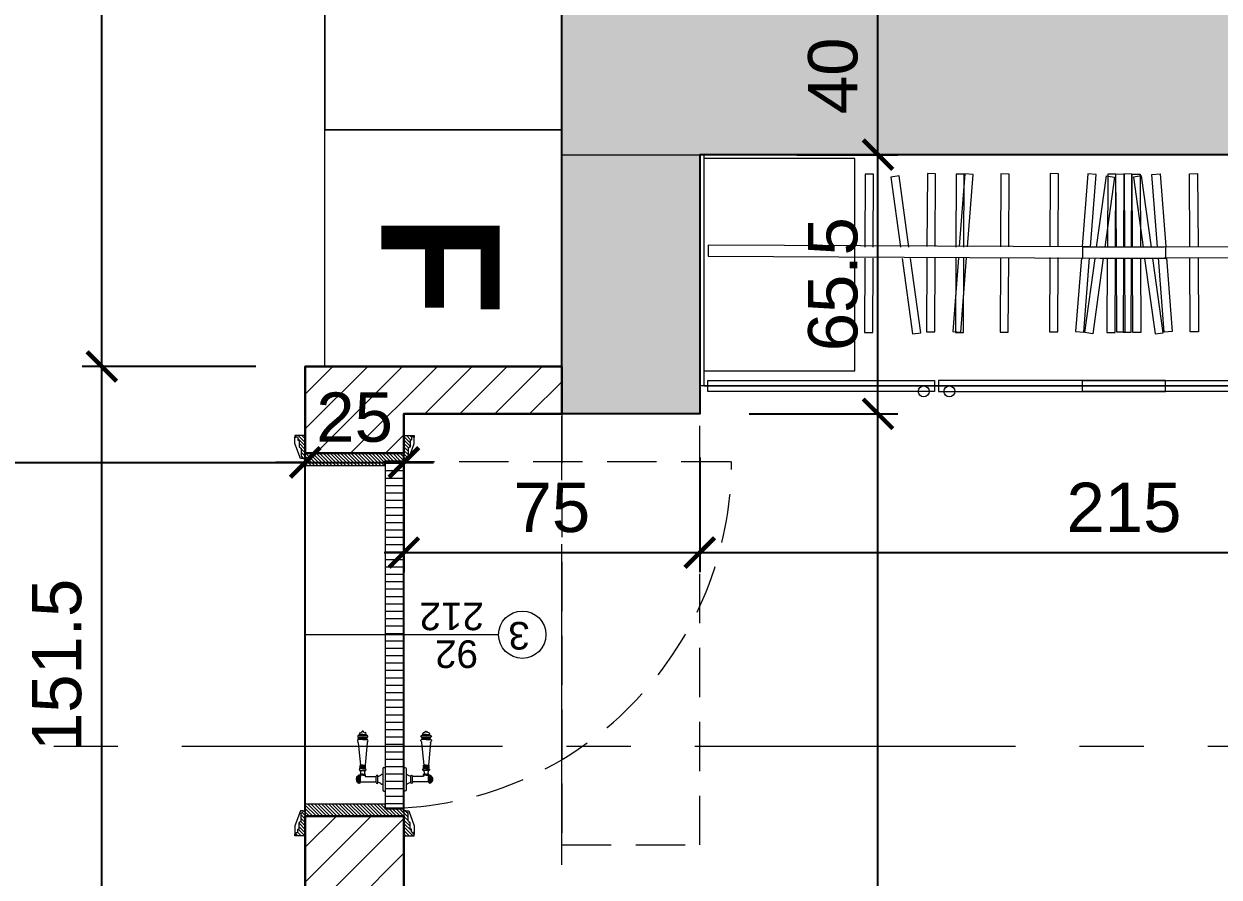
# Model space of a CAD drawing. Header units: centimetres. Extents: x 105417 to 110818, y -55119 to -48326.
# Drawn here: x 108143 to 108446, y -53455.5 to -53239.2 of the extents above; entities that cross this region are included whole.
import ezdxf

# ---------------------------------------------------------------- set-up
doc = ezdxf.new("R2010")
doc.units = ezdxf.units.CM
doc.header["$LTSCALE"] = 50
doc.header["$MEASUREMENT"] = 0
for name, pattern in [('AXES', [2, 1.25, -0.25, 0.25, -0.25]), ('CACHE', [0.375, 0.25, -0.125]), ('CONTINU', [0])]:
    doc.linetypes.add(name, pattern=pattern)
doc.layers.get('0').update_dxf_attribs({"color": 8})
for name, color, linetype in [('AXES', 10, 'AXES'), ('BETON COUPE', 3, 'CONTINU'), ('BETON TRAME', 252, 'Continuous'), ('BORD', 5, 'Continuous'), ('COTE 50ème', 1, 'Continuous')]:
    doc.layers.add(name, color=color, linetype=linetype)
for name, color, linetype, lineweight in [('CONSOLE ISOL.', 214, 'Continuous', 15), ('door', 44, 'Continuous', 5), ('EXISTANT BORD', 251, 'Continuous', 60), ('MACONNERIE COUPE', 7, 'Continuous', 30), ('MACONNERIE HACHURE', 253, 'Continuous', 13), ('mobilimi', 8, 'Continuous', 9)]:
    doc.layers.add(name, color=color, linetype=linetype, lineweight=lineweight)
doc.styles.add('GENERATED_STYLE_1', font='arial.ttf')
doc.styles.add('RS_TEXT_1.50', font='arial.ttf', dxfattribs={"height": 12.5})
doc.styles.add('RS_TXT_50', font='arial.ttf', dxfattribs={"height": 12.5})
doc.dimstyles.new('RS_50CM_LINEAIRE', dxfattribs={"dimscale": 5, "dimtxt": 12.5, "dimasz": 1.5, "dimexe": 1, "dimexo": 2.5, "dimgap": 1, "dimtad": 1, "dimdec": 1, "dimrnd": 0.5, "dimdsep": 46, "dimtxsty": 'RS_TXT_50', "dimblk1": 'ARCHTICK', "dimblk2": 'ARCHTICK', "dimsah": 1, "dimcen": 2.5, "dimdle": 1, "dimclrt": 4, "dimadec": 0, "dimazin": 2, "dimtfac": 1, "dimtdec": 1, "dimtix": 1, "dimtmove": 2, "dimatfit": 3, "dimfxl": 1, "dimtolj": 1, "dimtzin": 0, "dimarcsym": 0})

# ---------------------------------------------------------------- blocks, each defined once
blk = doc.blocks.new('A$Ceb270309')
at = {"layer": 'AXES', "lineweight": 5, "ltscale": 1.3}
for p, q in [((740, -4150), (740, -1058.41)), ((3195, -2560), (-1985, -2560))]:
    blk.add_line(p, q, dxfattribs=at)
blk = doc.blocks.new('door900')
at = {"color": 0}
for p, q in [((-9.3, 67.7), (9.3, 67.7)), ((9.3, 65.2), (-9.3, 65.2)), ((-6.8, 71.5), (-6.8, 70.2)), ((-5.5, 71.5), (-6.8, 71.5)), ((-6.8, 70.2), (6.8, 70.2)), ((-6.8, 62.7), (-6.8, 24)), ((-6.8, 62.7), (6.8, 62.7)), ((-5.5, 71.5), (5.5, 71.5)), ((5.5, 71.5), (6.8, 71.5)), ((6.8, 71.5), (6.8, 70.2)), ((8.7, 62.7), (6.8, 62.7)), ((10.5, 56.8), (10.5, 62.5)), ((12.7, 56.8), (12.7, 62.5)), ((22.5, 63.8), (22.5, 49.8)), ((26.5, 56.8), (26.5, 63.8)), ((26.5, 63.8), (29.1, 63.8)), ((26.5, 63.8), (29.1, 63.8)), ((29.1, 63.8), (29.1, 62.8)), ((29.1, 62.8), (29.1, 56.8)), ((31.1, 62.8), (31.1, 56.8)), ((34.1, 56.8), (34.1, 62.8)), ((34.1, 62.8), (34.1, 56.8)), ((92.8, 68.1), (36.2, 62.8)), ((36.2, 56.8), (36.2, 62.8)), ((101.2, 67.3), (103.2, 68)), ((101.2, 56.8), (101.2, 67.3)), ((103.2, 68), (103.2, 67.7)), ((103.2, 56.8), (103.2, 68)), ((106.5, 68), (105.5, 67.3)), ((105.5, 56.8), (105.5, 67.3)), ((106.5, 56.8), (106.5, 68)), ((110.7, 68), (111.8, 67.3)), ((110.7, 56.8), (110.7, 68)), ((111.8, 56.8), (111.8, 67.3)), ((111.8, 66.2), (113.3, 66.2)), ((113.3, 56.8), (113.3, 66.2)), ((6.8, 49.1), (6.8, 24)), ((8.7, 50.9), (8.7, 50.9)), ((10.5, 56.8), (10.5, 51.1)), ((12.7, 56.8), (12.7, 51.1)), ((26.5, 56.8), (26.5, 49.8)), ((26.5, 49.8), (29.1, 49.8)), ((26.5, 49.8), (29.1, 49.8)), ((29.1, 50.8), (29.1, 56.8)), ((29.1, 50.8), (29.1, 49.8)), ((29.1, 49.8), (29.1, 49.8)), ((31.1, 50.8), (31.1, 56.8)), ((34.1, 50.8), (34.1, 56.8)), ((34.1, 56.8), (34.1, 50.8)), ((36.2, 56.8), (36.2, 50.8)), ((92.8, 45.5), (36.2, 50.8)), ((101.2, 56.8), (101.2, 46.3)), ((101.2, 46.3), (103.2, 45.7)), ((103.2, 56.8), (103.2, 46.3)), ((103.2, 45.9), (103.2, 45.7)), ((105.5, 56.8), (105.5, 46.3)), ((106.5, 45.7), (105.5, 46.3)), ((106.5, 56.8), (106.5, 45.7)), ((110.7, 56.8), (110.7, 45.7)), ((110.7, 45.7), (111.8, 46.3)), ((111.8, 56.8), (111.8, 46.3)), ((111.8, 47.5), (113.3, 47.5)), ((113.3, 56.8), (113.3, 47.5)), ((120.5, 56.8), (120.5, 58.6)), ((120.5, 56.8), (120.5, 55)), ((-30, 3), (-30, 0)), ((30, 0), (-30, 0)), ((27, 6), (-27, 6)), ((-8.3, 22.3), (8.3, 22.3)), ((-8.3, 18.3), (8.3, 18.3)), ((30, 3), (30, 0))]:
    blk.add_line(p, q, dxfattribs=at)
for centre, radius, start, end in [((-9.3, 66.5), 1.25, 90, 270), ((-6.8, 67.7), 2.51, 90.115, 179.885), ((-6.8, 65.2), 2.51, 180.115, 269.885), ((0, 64), 9.29, 53.4104, 126.5896), ((6.8, 67.7), 2.51, 0.115, 89.885), ((6.8, 65.2), 2.51, 270.115, 359.885), ((8.6, 64.9), 2.15, 272.7029, 297.6142), ((9.3, 66.5), 1.25, 270, 90), ((10, 62.5), 0.561, 3.7097, 127.9634), ((11.6, 62.5), 1.1, 0.0106, 179.9894), ((16.7, 70.5), 8.83, 243.5466, 311.3694), ((24.5, 63.7), 2.01, 4.1469, 175.8531), ((30.1, 62.8), 1.03, 0, 180.0014), ((32.6, 62.8), 1.48, 0, 180), ((35.2, 62.8), 1.03, 0, 180), ((32.6, 62.8), 1.48, 1.563306237032948e-10, 2.08440831604393e-10), ((93.1, 72.5), 4.4, 266.3976, 315.6468), ((98.3, 67.4), 2.89, 358.3861, 135.6468), ((104.3, 67.6), 1.15, 170.914, 348.1019), ((108.6, 68), 2.1, 0, 180), ((115.5, 62.5), 2.84, 13.4568, 140.4953), ((127.9, 65.2), 9.88, 191.9991, 221.6757), ((8.7, 49), 1.91, 88.7426, 178.1515), ((8.6, 48.8), 2.15, 62.3858, 87.2971), ((10, 51.1), 0.561, 232.0366, 356.2903), ((11.6, 51.1), 1.1, 180.0106, 359.9894), ((16.7, 43.2), 8.83, 48.6306, 116.4534), ((24.5, 50), 2.01, 184.1469, 355.8531), ((30.1, 50.8), 1.03, 179.9972, 0), ((32.6, 50.8), 1.48, 180, 0), ((35.2, 50.8), 1.03, 180, 0), ((93.1, 41.1), 4.4, 44.3532, 93.6024), ((98.3, 46.2), 2.89, 224.3532, 1.6139), ((104.3, 46.1), 1.15, 11.8981, 189.086), ((108.6, 45.7), 2.1, 180, 0), ((115.5, 51.2), 2.84, 219.5047, 346.5432), ((127.9, 48.5), 9.88, 138.3243, 168.0009), ((120.5, 56.8), 1.79, 0, 90), ((120.5, 56.8), 1.79, 270, 0), ((-27, 3), 3, 90, 180), ((-6.8, 6), 6, 130.5908, 180), ((-16.6, 16.6), 8.41, 314.3689, 12.0705), ((-8.3, 20.3), 2, 90, 270), ((-8.5, 24), 1.71, 275.059, 359.7825), ((8.5, 24), 1.71, 180.2175, 264.941), ((16.6, 16.6), 8.41, 167.9295, 225.6311), ((8.3, 20.3), 2, 270, 90), ((6.8, 6), 6, 0, 49.4092), ((27, 3), 3, 0, 90)]:
    blk.add_arc(centre, radius, start, end, dxfattribs=at)
blk = doc.blocks.new('_ArchTick')
at = {"color": 0, "linetype": 'ByBlock', "const_width": 0.15}
blk.add_lwpolyline([(-0.5, -0.5), (0.5, 0.5)], dxfattribs=at)
blk = doc.blocks.new('*D1180')
at = {"layer": 'COTE 50ème', "color": 0, "lineweight": -2, "ltscale": 0.5, "transparency": 16777216}
for p, q in [((107253.08, -52052.36), (107253.08, -54127.36)), ((107431.85, -52057.36), (107248.08, -52057.36)), ((108207.94, -54122.36), (107248.08, -54122.36))]:
    blk.add_line(p, q, dxfattribs=at)
at = {"layer": 'Defpoints', "color": 0, "ltscale": 0.5, "transparency": 16777216}
for p in [(107444.35, -52057.36), (107253.08, -54122.36), (108220.44, -54122.36)]:
    blk.add_point(p, dxfattribs=at)
at = {"layer": 'COTE 50ème', "color": 0, "lineweight": -2, "ltscale": 0.5, "transparency": 16777216, "xscale": 7.5, "yscale": 7.5, "zscale": 7.5}
for p, rotation in [((107253.08, -52057.36), 90), ((107253.08, -54122.36), 270)]:
    blk.add_blockref('_ArchTick', p, dxfattribs=dict(at, rotation=rotation))
at = {"layer": 'COTE 50ème', "color": 4, "ltscale": 0.5, "transparency": 16777216, "insert": (107241.69, -53089.86), "char_height": 12.5, "attachment_point": 5, "rotation": 90, "style": 'RS_TXT_50'}
blk.add_mtext('\\A1;2065', dxfattribs=at)
blk = doc.blocks.new('*D1385')
at = {"layer": 'COTE 50ème', "color": 0, "lineweight": -2, "ltscale": 0.5, "transparency": 16777216}
for p, q in [((108359.51, -53742.36), (108359.51, -53333.05)), ((108326.85, -53338.05), (108364.51, -53338.05)), ((108332.61, -53737.36), (108364.51, -53737.36))]:
    blk.add_line(p, q, dxfattribs=at)
at = {"layer": 'Defpoints', "color": 0, "ltscale": 0.5, "transparency": 16777216}
for p in [(108314.35, -53338.05), (108359.51, -53338.05), (108320.11, -53737.36)]:
    blk.add_point(p, dxfattribs=at)
at = {"layer": 'COTE 50ème', "color": 0, "lineweight": -2, "ltscale": 0.5, "transparency": 16777216, "xscale": 7.5, "yscale": 7.5, "zscale": 7.5}
for p, rotation in [((108359.51, -53338.05), 90), ((108359.51, -53737.36), 270)]:
    blk.add_blockref('_ArchTick', p, dxfattribs=dict(at, rotation=rotation))
at = {"layer": 'COTE 50ème', "color": 4, "ltscale": 0.5, "transparency": 16777216, "insert": (108348.12, -53537.7), "char_height": 12.5, "attachment_point": 5, "rotation": 90, "style": 'RS_TXT_50'}
blk.add_mtext('\\A1;399.5', dxfattribs=at)
blk = doc.blocks.new('*D1386')
at = {"layer": 'COTE 50ème', "color": 0, "lineweight": -2, "ltscale": 0.5, "transparency": 16777216}
for p, q in [((108359.51, -53343.05), (108359.51, -53267.36)), ((108338.94, -53272.36), (108364.51, -53272.36)), ((108326.85, -53338.05), (108364.51, -53338.05))]:
    blk.add_line(p, q, dxfattribs=at)
at = {"layer": 'Defpoints', "color": 0, "ltscale": 0.5, "transparency": 16777216}
for p in [(108326.44, -53272.36), (108359.51, -53272.36), (108314.35, -53338.05)]:
    blk.add_point(p, dxfattribs=at)
at = {"layer": 'COTE 50ème', "color": 0, "lineweight": -2, "ltscale": 0.5, "transparency": 16777216, "xscale": 7.5, "yscale": 7.5, "zscale": 7.5}
for p, rotation in [((108359.51, -53272.36), 90), ((108359.51, -53338.05), 270)]:
    blk.add_blockref('_ArchTick', p, dxfattribs=dict(at, rotation=rotation))
at = {"layer": 'COTE 50ème', "color": 4, "ltscale": 0.5, "transparency": 16777216, "insert": (108348.13, -53305.2), "char_height": 12.5, "attachment_point": 5, "rotation": 90, "style": 'RS_TXT_50'}
blk.add_mtext('\\A1;65.5', dxfattribs=at)
blk = doc.blocks.new('*D1387')
at = {"layer": 'COTE 50ème', "color": 0, "lineweight": -2, "ltscale": 0.5, "transparency": 16777216}
for p, q in [((108359.51, -53277.36), (108359.51, -53227.36)), ((108338.94, -53232.36), (108364.51, -53232.36)), ((108338.94, -53272.36), (108364.51, -53272.36))]:
    blk.add_line(p, q, dxfattribs=at)
at = {"layer": 'Defpoints', "color": 0, "ltscale": 0.5, "transparency": 16777216}
for p in [(108326.44, -53232.36), (108359.51, -53232.36), (108326.44, -53272.36)]:
    blk.add_point(p, dxfattribs=at)
at = {"layer": 'COTE 50ème', "color": 0, "lineweight": -2, "ltscale": 0.5, "transparency": 16777216, "xscale": 7.5, "yscale": 7.5, "zscale": 7.5}
for p, rotation in [((108359.51, -53232.36), 90), ((108359.51, -53272.36), 270)]:
    blk.add_blockref('_ArchTick', p, dxfattribs=dict(at, rotation=rotation))
at = {"layer": 'COTE 50ème', "color": 4, "ltscale": 0.5, "transparency": 16777216, "insert": (108348.13, -53252.36), "char_height": 12.5, "attachment_point": 5, "rotation": 90, "style": 'RS_TXT_50'}
blk.add_mtext('\\A1;40', dxfattribs=at)
blk = doc.blocks.new('*D1437')
at = {"layer": 'COTE 50ème', "color": 0, "lineweight": -2, "ltscale": 0.5, "transparency": 16777216}
for p, q in [((108162.79, -53482.36), (108162.79, -53321.05)), ((108201.85, -53326.05), (108157.79, -53326.05)), ((108183.63, -53477.36), (108157.79, -53477.36))]:
    blk.add_line(p, q, dxfattribs=at)
at = {"layer": 'Defpoints', "color": 0, "ltscale": 0.5, "transparency": 16777216}
for p in [(108162.79, -53326.05), (108214.35, -53326.05), (108196.13, -53477.36)]:
    blk.add_point(p, dxfattribs=at)
at = {"layer": 'COTE 50ème', "color": 0, "lineweight": -2, "ltscale": 0.5, "transparency": 16777216, "xscale": 7.5, "yscale": 7.5, "zscale": 7.5}
for p, rotation in [((108162.79, -53326.05), 90), ((108162.79, -53477.36), 270)]:
    blk.add_blockref('_ArchTick', p, dxfattribs=dict(at, rotation=rotation))
at = {"layer": 'COTE 50ème', "color": 4, "ltscale": 0.5, "transparency": 16777216, "insert": (108151.4, -53401.7), "char_height": 12.5, "attachment_point": 5, "rotation": 90, "style": 'RS_TXT_50'}
blk.add_mtext('\\A1;151.5', dxfattribs=at)
blk = doc.blocks.new('*D1438')
at = {"layer": 'COTE 50ème', "color": 0, "lineweight": -2, "ltscale": 0.5, "transparency": 16777216}
for p, q in [((108162.79, -53331.05), (108162.79, -52627.36)), ((108201.85, -52632.36), (108157.79, -52632.36)), ((108201.85, -53326.05), (108157.79, -53326.05))]:
    blk.add_line(p, q, dxfattribs=at)
at = {"layer": 'Defpoints', "color": 0, "ltscale": 0.5, "transparency": 16777216}
for p in [(108162.79, -52632.36), (108214.35, -52632.36), (108214.35, -53326.05)]:
    blk.add_point(p, dxfattribs=at)
at = {"layer": 'COTE 50ème', "color": 0, "lineweight": -2, "ltscale": 0.5, "transparency": 16777216, "xscale": 7.5, "yscale": 7.5, "zscale": 7.5}
for p, rotation in [((108162.79, -52632.36), 90), ((108162.79, -53326.05), 270)]:
    blk.add_blockref('_ArchTick', p, dxfattribs=dict(at, rotation=rotation))
at = {"layer": 'COTE 50ème', "color": 4, "ltscale": 0.5, "transparency": 16777216, "insert": (108151.4, -52979.2), "char_height": 12.5, "attachment_point": 5, "rotation": 90, "style": 'RS_TXT_50'}
blk.add_mtext('\\A1;693.5', dxfattribs=at)
blk = doc.blocks.new('*D1471')
at = {"layer": 'COTE 50ème', "color": 0, "lineweight": -2, "ltscale": 0.5, "transparency": 16777216}
for p, q in [((107884.35, -53397.36), (107884.35, -53345.36)), ((108214.35, -53439.04), (108214.35, -53345.36)), ((107879.35, -53350.36), (108219.35, -53350.36))]:
    blk.add_line(p, q, dxfattribs=at)
at = {"layer": 'Defpoints', "color": 0, "ltscale": 0.5, "transparency": 16777216}
for p in [(108214.35, -53350.36), (107884.35, -53409.86), (108214.35, -53451.54)]:
    blk.add_point(p, dxfattribs=at)
at = {"layer": 'COTE 50ème', "color": 0, "lineweight": -2, "ltscale": 0.5, "transparency": 16777216, "xscale": 7.5, "yscale": 7.5, "zscale": 7.5, "rotation": 180}
blk.add_blockref('_ArchTick', (107884.35, -53350.36), dxfattribs=at)
at = {"layer": 'COTE 50ème', "color": 0, "lineweight": -2, "ltscale": 0.5, "transparency": 16777216, "xscale": 7.5, "yscale": 7.5, "zscale": 7.5}
blk.add_blockref('_ArchTick', (108214.35, -53350.36), dxfattribs=at)
at = {"layer": 'COTE 50ème', "color": 4, "ltscale": 0.5, "transparency": 16777216, "insert": (108049.35, -53338.97), "char_height": 12.5, "attachment_point": 5, "style": 'RS_TXT_50'}
blk.add_mtext('\\A1;330', dxfattribs=at)
blk = doc.blocks.new('*D1472')
at = {"layer": 'COTE 50ème', "color": 0, "lineweight": -2, "ltscale": 0.5, "transparency": 16777216}
for p, q in [((108214.35, -53439.04), (108214.35, -53345.36)), ((108239.35, -53439.04), (108239.35, -53345.36)), ((108214.35, -53350.36), (108206.85, -53350.36)), ((108214.35, -53350.36), (108239.35, -53350.36)), ((108239.35, -53350.36), (108246.85, -53350.36))]:
    blk.add_line(p, q, dxfattribs=at)
at = {"layer": 'Defpoints', "color": 0, "ltscale": 0.5, "transparency": 16777216}
for p in [(108239.35, -53350.36), (108214.35, -53451.54), (108239.35, -53451.54)]:
    blk.add_point(p, dxfattribs=at)
at = {"layer": 'COTE 50ème', "color": 0, "lineweight": -2, "ltscale": 0.5, "transparency": 16777216, "xscale": 7.5, "yscale": 7.5, "zscale": 7.5}
blk.add_blockref('_ArchTick', (108214.35, -53350.36), dxfattribs=at)
at = {"layer": 'COTE 50ème', "color": 0, "lineweight": -2, "ltscale": 0.5, "transparency": 16777216, "xscale": 7.5, "yscale": 7.5, "zscale": 7.5, "rotation": 180}
blk.add_blockref('_ArchTick', (108239.35, -53350.36), dxfattribs=at)
at = {"layer": 'COTE 50ème', "color": 4, "ltscale": 0.5, "transparency": 16777216, "insert": (108226.85, -53338.98), "char_height": 12.5, "attachment_point": 5, "style": 'RS_TXT_50'}
blk.add_mtext('\\A1;25', dxfattribs=at)
blk = doc.blocks.new('*D1473')
at = {"layer": 'COTE 50ème', "color": 0, "lineweight": -2, "ltscale": 0.5, "transparency": 16777216}
for p, q in [((108239.35, -53350.55), (108239.35, -53378.23)), ((108314.35, -53349.11), (108314.35, -53378.23)), ((108234.35, -53373.23), (108319.35, -53373.23))]:
    blk.add_line(p, q, dxfattribs=at)
at = {"layer": 'Defpoints', "color": 0, "ltscale": 0.5, "transparency": 16777216}
for p in [(108239.35, -53338.05), (108314.35, -53336.61), (108314.35, -53373.23)]:
    blk.add_point(p, dxfattribs=at)
at = {"layer": 'COTE 50ème', "color": 0, "lineweight": -2, "ltscale": 0.5, "transparency": 16777216, "xscale": 7.5, "yscale": 7.5, "zscale": 7.5, "rotation": 180}
blk.add_blockref('_ArchTick', (108239.35, -53373.23), dxfattribs=at)
at = {"layer": 'COTE 50ème', "color": 0, "lineweight": -2, "ltscale": 0.5, "transparency": 16777216, "xscale": 7.5, "yscale": 7.5, "zscale": 7.5}
blk.add_blockref('_ArchTick', (108314.35, -53373.23), dxfattribs=at)
at = {"layer": 'COTE 50ème', "color": 4, "ltscale": 0.5, "transparency": 16777216, "insert": (108276.85, -53361.87), "char_height": 12.5, "attachment_point": 5, "style": 'RS_TXT_50'}
blk.add_mtext('\\A1;75', dxfattribs=at)
blk = doc.blocks.new('*D1474')
at = {"layer": 'COTE 50ème', "color": 0, "lineweight": -2, "ltscale": 0.5, "transparency": 16777216}
for p, q in [((108314.35, -53349.11), (108314.35, -53378.23)), ((108309.35, -53373.23), (108534.35, -53373.23)), ((108529.35, -53373.42), (108529.35, -53378.23))]:
    blk.add_line(p, q, dxfattribs=at)
at = {"layer": 'Defpoints', "color": 0, "ltscale": 0.5, "transparency": 16777216}
for p in [(108314.35, -53336.61), (108529.35, -53360.92), (108529.35, -53373.23)]:
    blk.add_point(p, dxfattribs=at)
at = {"layer": 'COTE 50ème', "color": 0, "lineweight": -2, "ltscale": 0.5, "transparency": 16777216, "xscale": 7.5, "yscale": 7.5, "zscale": 7.5, "rotation": 180}
blk.add_blockref('_ArchTick', (108314.35, -53373.23), dxfattribs=at)
at = {"layer": 'COTE 50ème', "color": 0, "lineweight": -2, "ltscale": 0.5, "transparency": 16777216, "xscale": 7.5, "yscale": 7.5, "zscale": 7.5}
blk.add_blockref('_ArchTick', (108529.35, -53373.23), dxfattribs=at)
at = {"layer": 'COTE 50ème', "color": 4, "ltscale": 0.5, "transparency": 16777216, "insert": (108421.85, -53361.85), "char_height": 12.5, "attachment_point": 5, "style": 'RS_TXT_50'}
blk.add_mtext('\\A1;215', dxfattribs=at)

msp = doc.modelspace()

# ---------------------------------------------------------------- hatches: boundary and pattern name
at = {"layer": 'BETON TRAME', "transparency": 33554559}
h = msp.add_hatch(color=256, dxfattribs=at)
h.dxf.hatch_style = 1
h.paths.add_polyline_path([(108774.35, -52797.36), (108809.35, -52797.36), (108809.35, -53338.05), (108774.35, -53338.05), (108774.35, -53272.36), (108314.35, -53272.36), (108314.35, -53338.05), (108279.35, -53338.05), (108279.35, -52797.36), (108314.35, -52797.36), (108314.35, -53232.36), (108524.35, -53232.36), (108524.35, -52902.36), (108564.35, -52902.36), (108564.35, -53232.36), (108774.35, -53232.36)])
h.paths.add_polyline_path([(109644.35, -52847.36), (109644.35, -52797.36), (109509.35, -52797.36), (109509.35, -52847.36)])
h.paths.add_polyline_path([(107579.35, -52847.36), (107579.35, -52797.36), (107444.35, -52797.36), (107444.35, -52847.36)])
h.paths.add_polyline_path([(107579.35, -52107.36), (107579.35, -52057.36), (107444.35, -52057.36), (107444.35, -52107.36)])
h.paths.add_polyline_path([(109509.35, -52057.36), (109509.35, -52107.36), (109644.35, -52107.36), (109644.35, -52057.36)])
h.paths.add_polyline_path([(108814.35, -52107.36), (108814.35, -52057.36), (108704.35, -52057.36), (108704.35, -52107.36)])
h.paths.add_polyline_path([(108384.35, -52107.36), (108384.35, -52057.36), (108274.35, -52057.36), (108274.35, -52107.36)])
h.paths.add_polyline_path([(108409.35, -52057.36), (108384.35, -52057.36), (108384.35, -52562.36), (108409.35, -52562.36)])
h.paths.add_polyline_path([(108704.35, -52057.36), (108679.35, -52057.36), (108679.35, -52562.36), (108704.35, -52562.36)])
h.paths.add_polyline_path([(108214.35, -53762.36), (108239.35, -53762.36), (108239.35, -53702.36), (108214.35, -53702.36)])
h.paths.add_polyline_path([(108874.35, -53762.36), (108849.35, -53762.36), (108849.35, -53702.36), (108874.35, -53702.36)])
h.paths.add_polyline_path([(107754.35, -53397.36), (107884.35, -53397.36), (107884.35, -53422.36), (107754.35, -53422.36)])
h.paths.add_polyline_path([(107444.35, -53422.36), (107574.35, -53422.36), (107574.35, -53397.36), (107444.35, -53397.36)])
h.paths.add_polyline_path([(107859.35, -53477.36), (107934.35, -53477.36), (107934.35, -53502.36), (107859.35, -53502.36)])
h.paths.add_polyline_path([(109234.24, -53477.36), (109154.35, -53477.36), (109154.35, -53502.36), (109234.24, -53502.36)])
h.paths.add_polyline_path([(109334.24, -53397.36), (109209.24, -53397.36), (109209.24, -53422.36), (109334.24, -53422.36)])
h.paths.add_polyline_path([(109644.35, -53422.36), (109514.24, -53422.36), (109514.24, -53397.36), (109644.35, -53397.36)])
h.paths.add_polyline_path([(108556.85, -53762.36), (108556.85, -53702.36), (108531.85, -53702.36), (108531.85, -53762.36)])
at = {"layer": 'door'}
h = msp.add_hatch(dxfattribs=at)
h.set_pattern_fill('ANSI31', color=256, scale=5, angle=990)
h.set_pattern_definition([(315, (163384.7877, 99845.6325), (0.4419417382, 0.4419417382), [])])
edge = h.paths.add_edge_path()
edge.add_line((108212.47, -53344.29), (108212.47, -53344.71))
edge.add_line((108212.47, -53344.71), (108212.78, -53344.71))
edge.add_line((108212.78, -53344.71), (108212.78, -53346.47))
edge.add_line((108212.78, -53346.47), (108212.99, -53346.47))
edge.add_arc((108213.31, -53346.47), 0.314, 180, 270)
edge.add_line((108213.31, -53346.79), (108213.31, -53348.88))
edge.add_line((108213.31, -53348.88), (108213.52, -53348.88))
edge.add_arc((108213.83, -53348.88), 0.314, 180, 270)
edge.add_line((108213.83, -53349.2), (108213.83, -53349.41))
edge.add_line((108213.83, -53349.41), (108214.35, -53349.41))
edge.add_line((108214.35, -53349.41), (108214.35, -53343.55))
edge.add_line((108214.35, -53343.55), (108211.74, -53343.55))
edge.add_line((108211.74, -53343.55), (108211.74, -53343.95))
edge.add_line((108211.74, -53343.95), (108212.05, -53343.95))
edge.add_line((108212.05, -53343.95), (108212.05, -53343.87))
edge.add_arc((108212.05, -53344.29), 0.419, 0, 90, ccw=False)
h.paths.add_polyline_path([(108214.35, -53348.05), (108214.35, -53351.19), (108234.54, -53351.19), (108234.54, -53349.93), (108239.35, -53349.93), (108239.35, -53348.05)])
edge = h.paths.add_edge_path()
edge.add_line((108241.24, -53344.29), (108241.24, -53344.71))
edge.add_line((108241.24, -53344.71), (108240.93, -53344.71))
edge.add_line((108240.93, -53344.71), (108240.93, -53346.47))
edge.add_line((108240.93, -53346.47), (108240.72, -53346.47))
edge.add_arc((108240.4, -53346.47), 0.314, -90, 0, ccw=False)
edge.add_line((108240.4, -53346.79), (108240.4, -53348.88))
edge.add_line((108240.4, -53348.88), (108240.19, -53348.88))
edge.add_arc((108239.88, -53348.88), 0.314, -90, 0, ccw=False)
edge.add_line((108239.88, -53349.2), (108239.88, -53349.41))
edge.add_line((108239.88, -53349.41), (108239.35, -53349.41))
edge.add_line((108239.35, -53349.41), (108239.35, -53343.55))
edge.add_line((108239.35, -53343.55), (108241.97, -53343.55))
edge.add_line((108241.97, -53343.55), (108241.97, -53343.95))
edge.add_line((108241.97, -53343.95), (108241.66, -53343.95))
edge.add_line((108241.66, -53343.95), (108241.66, -53343.87))
edge.add_arc((108241.66, -53344.29), 0.419, 90, 180)
h = msp.add_hatch(dxfattribs=at)
h.set_pattern_fill('ANSI31', color=256, scale=15, angle=495)
h.set_pattern_definition([(180, (207432.2202, -93663.0826), (-8e-16, -1.875), [])])
h.paths.add_polyline_path([(108234.59, -53350.14), (108234.59, -53437.95), (108239.3, -53437.95), (108239.3, -53350.14)])
h = msp.add_hatch(dxfattribs=at)
h.set_pattern_fill('ANSI31', color=256, scale=5, angle=990)
h.set_pattern_definition([(315, (163384.7877, 99845.6325), (0.4419417382, 0.4419417382), [])])
h.paths.add_polyline_path([(108214.35, -53440.05), (108214.35, -53436.9), (108234.54, -53436.9), (108234.54, -53438.16), (108239.35, -53438.16), (108239.35, -53440.05)])
edge = h.paths.add_edge_path()
edge.add_line((108212.47, -53443.8), (108212.47, -53443.38))
edge.add_line((108212.47, -53443.38), (108212.78, -53443.38))
edge.add_line((108212.78, -53443.38), (108212.78, -53441.62))
edge.add_line((108212.78, -53441.62), (108212.99, -53441.62))
edge.add_arc((108213.31, -53441.62), 0.314, 90, 180, ccw=False)
edge.add_line((108213.31, -53441.3), (108213.31, -53439.21))
edge.add_line((108213.31, -53439.21), (108213.52, -53439.21))
edge.add_arc((108213.83, -53439.21), 0.314, 90, 180, ccw=False)
edge.add_line((108213.83, -53438.89), (108213.83, -53438.68))
edge.add_line((108213.83, -53438.68), (108214.35, -53438.68))
edge.add_line((108214.35, -53438.68), (108214.35, -53445.05))
edge.add_line((108214.35, -53445.05), (108211.74, -53445.05))
edge.add_line((108211.74, -53445.05), (108211.74, -53444.64))
edge.add_line((108211.74, -53444.64), (108212.05, -53444.64))
edge.add_line((108212.05, -53444.64), (108212.05, -53444.22))
edge.add_arc((108212.05, -53443.8), 0.419, 270, 360)
edge = h.paths.add_edge_path()
edge.add_line((108241.24, -53443.8), (108241.24, -53443.38))
edge.add_line((108241.24, -53443.38), (108240.93, -53443.38))
edge.add_line((108240.93, -53443.38), (108240.93, -53441.62))
edge.add_line((108240.93, -53441.62), (108240.72, -53441.62))
edge.add_arc((108240.4, -53441.62), 0.314, 0, 90)
edge.add_line((108240.4, -53441.3), (108240.4, -53439.21))
edge.add_line((108240.4, -53439.21), (108240.19, -53439.21))
edge.add_arc((108239.88, -53439.21), 0.314, 360, 450)
edge.add_line((108239.88, -53438.89), (108239.88, -53438.68))
edge.add_line((108239.88, -53438.68), (108239.35, -53438.68))
edge.add_line((108239.35, -53438.68), (108239.35, -53445.05))
edge.add_line((108239.35, -53445.05), (108241.97, -53445.05))
edge.add_line((108241.97, -53445.05), (108241.97, -53444.64))
edge.add_line((108241.97, -53444.64), (108241.66, -53444.64))
edge.add_line((108241.66, -53444.64), (108241.66, -53444.22))
edge.add_arc((108241.66, -53443.8), 0.419, 180, 270, ccw=False)
at = {"layer": 'MACONNERIE HACHURE'}
h = msp.add_hatch(dxfattribs=at)
h.set_pattern_fill('ANSI31', color=256, scale=50, style=0)
h.paths.add_polyline_path([(107874.35, -53728.36), (107763.35, -53728.36), (107763.35, -53770.36), (107874.35, -53770.36)])
h.paths.add_polyline_path([(107866.35, -53736.36), (107771.35, -53736.36), (107771.35, -53762.36), (107866.35, -53762.36)], flags=16)
h.paths.add_polyline_path([(109325.35, -53728.36), (109214.35, -53728.36), (109214.35, -53770.36), (109325.35, -53770.36)])
h.paths.add_polyline_path([(109317.35, -53736.36), (109222.35, -53736.36), (109222.35, -53762.36), (109317.35, -53762.36)], flags=16)
h.paths.add_polyline_path([(109454.35, -52082.36), (109509.35, -52082.36), (109509.35, -52057.36), (109454.35, -52057.36)])
h.paths.add_polyline_path([(109274.35, -52057.36), (109174.35, -52057.36), (109174.35, -52082.36), (109274.35, -52082.36)])
h.paths.add_polyline_path([(107444.35, -53677.36), (107444.35, -53737.36), (107469.35, -53737.36), (107469.35, -53677.36)])
h.paths.add_polyline_path([(108556.85, -53762.36), (108531.85, -53762.36), (108531.85, -53982.36), (108556.85, -53982.36)])
h.paths.add_polyline_path([(108239.36, -53952.36), (108214.36, -53952.36), (108214.36, -54122.36), (108331.85, -54122.36), (108331.85, -54097.36), (108239.36, -54097.36)])
h.paths.add_polyline_path([(108556.85, -53982.36), (108531.85, -53982.36), (108531.85, -54122.36), (108556.85, -54122.36)])
h.paths.add_polyline_path([(108849.35, -53952.36), (108874.35, -53952.36), (108874.35, -54122.36), (108756.85, -54122.36), (108756.85, -54097.36), (108849.35, -54097.36)])
h.paths.add_polyline_path([(107469.35, -53422.36), (107444.35, -53422.36), (107444.35, -53497.36), (107469.35, -53497.36)])
h.paths.add_polyline_path([(109644.35, -53677.36), (109644.35, -53737.36), (109619.35, -53737.36), (109619.35, -53677.36)])
h.paths.add_polyline_path([(109619.35, -53342.47), (109644.35, -53342.47), (109644.35, -53397.36), (109619.35, -53397.36)])
h.paths.add_polyline_path([(107469.35, -53342.47), (107444.35, -53342.47), (107444.35, -53397.36), (107469.35, -53397.36)])
h.paths.add_polyline_path([(109619.35, -52847.36), (109644.35, -52847.36), (109644.35, -52902.25), (109619.35, -52902.25)])
h.paths.add_polyline_path([(109099.36, -53146.93), (108984.36, -53146.93), (108984.36, -53096.93), (109099.36, -53096.93)])
h.paths.add_polyline_path([(109089.36, -53136.93), (108994.36, -53136.93), (108994.36, -53106.93), (109089.36, -53106.93)], flags=16)
h.paths.add_polyline_path([(108104.35, -53147.36), (107989.35, -53147.36), (107989.35, -53097.36), (108104.35, -53097.36)])
h.paths.add_polyline_path([(108094.35, -53137.36), (107999.35, -53137.36), (107999.35, -53107.36), (108094.35, -53107.36)], flags=16)
h.paths.add_polyline_path([(108794.35, -52797.36), (108774.35, -52797.36), (108774.35, -52787.36), (108794.35, -52787.36)])
h.paths.add_polyline_path([(108849.35, -53737.36), (108756.85, -53737.36), (108756.85, -53762.36), (108849.35, -53762.36)])
h.paths.add_polyline_path([(109234.24, -53477.36), (109209.24, -53477.36), (109209.24, -53422.36), (109234.24, -53422.36)])
h.paths.add_polyline_path([(109619.35, -53062.36), (109644.35, -53062.36), (109644.35, -53182.36), (109619.35, -53182.36)])
h.paths.add_polyline_path([(108809.35, -53326.05), (108874.35, -53326.05), (108874.35, -53348.05), (108849.35, -53348.05), (108849.35, -53338.05), (108809.35, -53338.05)])
h.paths.add_polyline_path([(109619.35, -53422.36), (109644.35, -53422.36), (109644.35, -53497.36), (109619.35, -53497.36)])
h.paths.add_polyline_path([(108704.35, -52527.36), (108794.35, -52527.36), (108794.35, -52607.36), (108947.35, -52607.36), (108947.35, -52512.38), (108959.35, -52512.38), (108959.35, -52632.36), (108794.35, -52632.36), (108794.35, -52687.36), (108774.35, -52687.36), (108774.35, -52583.36), (108704.35, -52583.36), (108704.35, -52632.36), (108669.35, -52632.36), (108669.35, -52612.36), (108679.35, -52612.36), (108679.35, -52562.36), (108704.35, -52562.36), (108704.35, -52578.36), (108774.35, -52578.36), (108774.35, -52552.36), (108704.35, -52552.36)])
h.paths.add_polyline_path([(108874.35, -53702.36), (108849.35, -53702.36), (108849.35, -53440.05), (108874.35, -53440.05), (108874.35, -53477.36), (108934.35, -53477.36), (108934.35, -53502.36), (108874.35, -53502.36)])
h.paths.add_polyline_path([(108814.35, -52082.36), (108947.35, -52082.36), (108947.35, -52236.36), (108959.35, -52236.36), (108959.35, -52082.36), (108994.35, -52082.36), (108994.35, -52057.36), (108814.35, -52057.36)])
h.paths.add_polyline_path([(109509.35, -52482.36), (109509.35, -52424.25), (109534.35, -52424.25), (109534.35, -52477.36), (109644.35, -52477.36), (109644.35, -52567.36), (109619.35, -52567.36), (109619.35, -52502.36), (109286.35, -52502.36), (109286.35, -52507.36), (109134.35, -52507.36), (109134.35, -52517.36), (109122.35, -52517.36), (109122.35, -52422.36), (109061.49, -52422.36), (109061.49, -52410.36), (109134.35, -52410.36), (109134.35, -52482.36)])
h.paths.add_polyline_path([(109071.35, -52817.36), (109071.35, -52723.36), (109083.35, -52723.36), (109083.35, -52797.36), (109221.35, -52797.36), (109221.35, -52631.36), (109083.35, -52631.36), (109083.35, -52641.36), (109071.35, -52641.36), (109071.35, -52619.36), (109122.35, -52619.36), (109122.35, -52609.36), (109134.35, -52609.36), (109134.35, -52619.36), (109241.35, -52619.36), (109241.35, -52797.36), (109509.35, -52797.36), (109509.35, -52817.36)])
h.paths.add_polyline_path([(108294.35, -52797.36), (108314.35, -52797.36), (108314.35, -52787.36), (108294.35, -52787.36)])
h.paths.add_polyline_path([(108239.35, -53737.36), (108331.85, -53737.36), (108331.85, -53762.36), (108239.35, -53762.36)])
h.paths.add_polyline_path([(107859.35, -53477.36), (107884.35, -53477.36), (107884.35, -53422.36), (107859.35, -53422.36)])
h.paths.add_polyline_path([(107469.35, -53062.36), (107444.35, -53062.36), (107444.35, -53182.36), (107469.35, -53182.36)])
h.paths.add_polyline_path([(108279.35, -53326.05), (108214.35, -53326.05), (108214.35, -53348.05), (108239.35, -53348.05), (108239.35, -53338.05), (108279.35, -53338.05)])
h.paths.add_polyline_path([(108724.52, -52902.36), (108774.35, -52902.36), (108774.35, -52942.36), (108724.52, -52942.36)])
h.paths.add_polyline_path([(108564.35, -52902.36), (108604.35, -52902.36), (108604.35, -52942.36), (108564.35, -52942.36)])
h.paths.add_polyline_path([(109509.35, -52154.25), (109534.35, -52154.25), (109534.35, -52107.36), (109509.35, -52107.36)])
h.paths.add_polyline_path([(109619.35, -52797.36), (109644.35, -52797.36), (109644.35, -52747.36), (109619.35, -52747.36)])
h.paths.add_polyline_path([(108364.19, -52902.36), (108314.35, -52902.36), (108314.35, -52942.36), (108364.19, -52942.36)])
h.paths.add_polyline_path([(108524.35, -52902.36), (108484.35, -52902.36), (108484.35, -52942.36), (108524.35, -52942.36)])
h.paths.add_polyline_path([(108679.35, -52082.36), (108659.35, -52082.36), (108659.35, -52057.36), (108679.35, -52057.36)])
h.paths.add_polyline_path([(108384.35, -52527.36), (108294.35, -52527.36), (108294.35, -52607.36), (108141.35, -52607.36), (108141.35, -52512.38), (108129.35, -52512.38), (108129.35, -52632.36), (108294.35, -52632.36), (108294.35, -52687.36), (108314.35, -52687.36), (108314.35, -52583.36), (108384.35, -52583.36), (108384.35, -52632.36), (108569.35, -52632.36), (108569.35, -52612.36), (108409.35, -52612.36), (108409.35, -52562.36), (108384.35, -52562.36), (108384.35, -52578.36), (108314.35, -52578.36), (108314.35, -52552.36), (108384.35, -52552.36)])
h.paths.add_polyline_path([(107579.35, -52154.25), (107554.35, -52154.25), (107554.35, -52107.36), (107579.35, -52107.36)])
h.paths.add_polyline_path([(108559.35, -53737.36), (108576.85, -53737.36), (108576.85, -53762.36), (108511.85, -53762.36), (108511.85, -53737.36), (108529.35, -53737.36), (108529.35, -53272.36), (108559.35, -53272.36)])
h.paths.add_polyline_path([(108214.35, -53702.36), (108239.35, -53702.36), (108239.35, -53440.05), (108214.35, -53440.05), (108214.35, -53477.36), (108154.35, -53477.36), (108154.35, -53502.36), (108214.35, -53502.36)])
h.paths.add_polyline_path([(108559.35, -52082.36), (108409.35, -52082.36), (108409.35, -52057.36), (108559.35, -52057.36)])
h.paths.add_polyline_path([(108274.35, -52082.36), (108141.35, -52082.36), (108141.35, -52236.36), (108129.35, -52236.36), (108129.35, -52082.36), (107579.35, -52082.36), (107579.35, -52057.36), (108274.35, -52057.36)])
h.paths.add_polyline_path([(107579.35, -52482.36), (107579.35, -52424.25), (107554.35, -52424.25), (107554.35, -52477.36), (107444.35, -52477.36), (107444.35, -52567.36), (107469.35, -52567.36), (107469.35, -52502.36), (107802.35, -52502.36), (107802.35, -52507.36), (107954.35, -52507.36), (107954.35, -52517.36), (107966.35, -52517.36), (107966.35, -52422.36), (108027.22, -52422.36), (108027.22, -52410.36), (107954.35, -52410.36), (107954.35, -52482.36)])
h.paths.add_polyline_path([(108017.35, -52817.36), (108017.35, -52723.36), (108005.35, -52723.36), (108005.35, -52797.36), (107867.35, -52797.36), (107867.35, -52631.36), (108005.35, -52631.36), (108005.35, -52641.36), (108017.35, -52641.36), (108017.35, -52619.36), (107966.35, -52619.36), (107966.35, -52609.36), (107954.35, -52609.36), (107954.35, -52619.36), (107847.35, -52619.36), (107847.35, -52797.36), (107579.35, -52797.36), (107579.35, -52817.36)])
h.paths.add_polyline_path([(107469.35, -52797.36), (107444.35, -52797.36), (107444.35, -52747.36), (107469.35, -52747.36)])
h.paths.add_polyline_path([(107469.35, -52847.36), (107444.35, -52847.36), (107444.35, -52902.25), (107469.35, -52902.25)])
h.paths.add_polyline_path([(108947.35, -52328.36), (108704.35, -52328.36), (108704.35, -52348.36), (108947.35, -52348.36), (108947.35, -52430.38), (108959.35, -52430.38), (108959.35, -52422.36), (108969.35, -52422.36), (108969.35, -52410.36), (108959.35, -52410.36), (108959.35, -52318.36), (108947.35, -52318.36)])
h.paths.add_polyline_path([(108141.35, -52328.36), (108384.35, -52328.36), (108384.35, -52348.36), (108141.35, -52348.36), (108141.35, -52430.38), (108129.35, -52430.38), (108129.35, -52422.36), (108119.35, -52422.36), (108119.35, -52410.36), (108129.35, -52410.36), (108129.35, -52318.36), (108141.35, -52318.36)])

# ---------------------------------------------------------------- linework, layer by layer
at = {"layer": 'BETON COUPE'}
msp.add_lwpolyline([(108774.35, -52797.36), (108809.35, -52797.36), (108809.35, -53338.05), (108774.35, -53338.05), (108774.35, -53272.36), (108314.35, -53272.36), (108314.35, -53338.05), (108279.35, -53338.05), (108279.35, -52797.36), (108314.35, -52797.36), (108314.35, -53232.36), (108524.35, -53232.36), (108524.35, -52902.36), (108564.35, -52902.36), (108564.35, -53232.36), (108774.35, -53232.36)], close=True, dxfattribs=at)
at = {"layer": 'CONSOLE ISOL.', "lineweight": 5, "ltscale": 0.5}
msp.add_lwpolyline([(108544.35, -53272.36), (108544.35, -54122.36), (108214.35, -54122.36), (108214.35, -53962.36), (107574.35, -53962.36), (107574.35, -53762.36), (107444.35, -53762.36), (107444.35, -52462.36), (107344.35, -52462.36), (107344.35, -52122.36), (107444.35, -52122.36), (107444.36, -52057.36), (108396.85, -52057.36), (108396.85, -52552.36), (108314.35, -52552.36), (108314.35, -52797.36), (108279.35, -52797.36), (108279.35, -53272.36)], close=True, dxfattribs=at)
at = {"layer": 'CONSOLE ISOL.'}
msp.add_lwpolyline([(108279.36, -53272.36), (108809.36, -53272.36), (108809.36, -52797.36), (108774.36, -52797.36), (108774.36, -52552.36), (108691.86, -52552.36), (108691.86, -52057.36), (108396.86, -52057.36), (108396.86, -52552.36), (108314.36, -52552.36), (108314.36, -52797.36), (108279.36, -52797.36)], close=True, dxfattribs=at)
at = {"layer": 'door', "linetype": 'CACHE'}
msp.add_line((108234.59, -53350.14), (108322.4, -53350.14), dxfattribs=at)
at = {"layer": 'door'}
msp.add_line((108263.35, -53394.05), (108214.03, -53394.05), dxfattribs=at)
for points in [[(108212.47, -53344.29), (108212.47, -53344.71), (108212.78, -53344.71), (108212.78, -53346.47), (108212.99, -53346.47, 0.414214), (108213.31, -53346.79), (108213.31, -53348.88), (108213.52, -53348.88, 0.414214), (108213.83, -53349.2), (108213.83, -53349.41), (108214.35, -53349.41), (108214.35, -53343.55), (108211.74, -53343.55), (108211.74, -53343.95), (108212.05, -53343.95), (108212.05, -53343.87, -0.414214), (108212.47, -53344.29)], [(108241.24, -53344.29), (108241.24, -53344.71), (108240.93, -53344.71), (108240.93, -53346.47), (108240.72, -53346.47, -0.414214), (108240.4, -53346.79), (108240.4, -53348.88), (108240.19, -53348.88, -0.414214), (108239.88, -53349.2), (108239.88, -53349.41), (108239.35, -53349.41), (108239.35, -53343.55), (108241.97, -53343.55), (108241.97, -53343.95), (108241.66, -53343.95), (108241.66, -53343.87, 0.414214), (108241.24, -53344.29)], [(108212.47, -53443.8), (108212.47, -53443.38), (108212.78, -53443.38), (108212.78, -53441.62), (108212.99, -53441.62, -0.414214), (108213.31, -53441.3), (108213.31, -53439.21), (108213.52, -53439.21, -0.414214), (108213.83, -53438.89), (108213.83, -53438.68), (108214.35, -53438.68), (108214.35, -53445.05), (108211.74, -53445.05), (108211.74, -53444.64), (108212.05, -53444.64), (108212.05, -53444.22, 0.414214), (108212.47, -53443.8)], [(108241.24, -53443.8), (108241.24, -53443.38), (108240.93, -53443.38), (108240.93, -53441.62), (108240.72, -53441.62, 0.414214), (108240.4, -53441.3), (108240.4, -53439.21), (108240.19, -53439.21, 0.414214), (108239.88, -53438.89), (108239.88, -53438.68), (108239.35, -53438.68), (108239.35, -53445.05), (108241.97, -53445.05), (108241.97, -53444.64), (108241.66, -53444.64), (108241.66, -53444.22, -0.414214), (108241.24, -53443.8)]]:
    msp.add_lwpolyline(points, format="xyb", dxfattribs=at)
for points in [[(108213.83, -53349.41), (108213.1, -53349.41), (108211.74, -53345.55), (108211.74, -53343.95)], [(108239.88, -53349.41), (108240.61, -53349.41), (108241.97, -53345.55), (108241.97, -53343.95)], [(108214.35, -53348.05), (108214.35, -53351.19), (108234.54, -53351.19), (108234.54, -53349.93), (108239.35, -53349.93), (108239.35, -53348.05), (108214.35, -53348.05)], [(108234.59, -53350.14), (108234.59, -53437.95), (108239.3, -53437.95), (108239.3, -53350.14), (108234.59, -53350.14)], [(108213.83, -53438.68), (108213.1, -53438.68), (108211.74, -53442.54), (108211.74, -53444.64)], [(108214.35, -53440.05), (108214.35, -53436.9), (108234.54, -53436.9), (108234.54, -53438.16), (108239.35, -53438.16), (108239.35, -53440.05), (108214.35, -53440.05)], [(108239.88, -53438.68), (108240.61, -53438.68), (108241.97, -53442.54), (108241.97, -53444.64)]]:
    msp.add_lwpolyline(points, dxfattribs=at)
msp.add_circle((108269.35, -53394.05), 6, dxfattribs=at)
at = {"layer": 'door', "linetype": 'CACHE'}
msp.add_arc((108234.36, -53350.05), 88.04, 273.2184, 359.9417, dxfattribs=at)
at = {"layer": 'EXISTANT BORD', "linetype": 'CACHE', "lineweight": 13}
msp.add_lwpolyline([(108279.35, -53338.05), (108279.35, -53447.36), (108314.35, -53447.36), (108314.35, -53338.05)], dxfattribs=at)
at = {"layer": 'MACONNERIE COUPE'}
for points in [[(108279.35, -53326.05), (108214.35, -53326.05), (108214.35, -53348.05), (108239.35, -53348.05), (108239.35, -53338.05), (108279.35, -53338.05)], [(108214.35, -53702.36), (108239.35, -53702.36), (108239.35, -53440.05), (108214.35, -53440.05), (108214.35, -53477.36), (108154.35, -53477.36), (108154.35, -53502.36), (108214.35, -53502.36)]]:
    msp.add_lwpolyline(points, close=True, dxfattribs=at)
at = {"layer": 'mobilimi'}
for p, q in [((108432.34, -53295.8), (108316.49, -53295.3)), ((108411.37, -53295.8), (108527.22, -53295.29)), ((108316.49, -53298.12), (108432.34, -53298.67)), ((108527.22, -53298.12), (108411.37, -53298.67)), ((108414.48, -53298.68), (108414.47, -53298.68)), ((108429.23, -53298.68), (108429.23, -53298.68))]:
    msp.add_line(p, q, dxfattribs=at)
at = {"layer": 'mobilimi', "ltscale": 5}
for points in [[(108279.35, -53266.05), (108219.35, -53266.05), (108219.35, -53206.05), (108279.35, -53206.05)], [(108279.35, -53266.05), (108279.35, -53206.05), (108219.35, -53206.05), (108219.35, -53266.05)], [(108279.35, -53326.05), (108219.35, -53326.05), (108219.35, -53266.05), (108279.35, -53266.05)]]:
    msp.add_lwpolyline(points, close=True, dxfattribs=at)
at = {"layer": 'mobilimi'}
for points in [[(108528.35, -53330.99), (108314.35, -53330.99), (108314.35, -53272.36), (108528.35, -53272.36)], [(108315.35, -53330.99), (108529.35, -53330.99), (108529.35, -53272.36), (108315.35, -53272.36)], [(108353.62, -53273.36), (108315.35, -53273.36), (108315.35, -53327.14), (108353.62, -53327.14)], [(108316.37, -53329.61), (108373.85, -53329.61), (108373.85, -53332.36), (108316.37, -53332.36)], [(108432.34, -53329.61), (108374.85, -53329.61), (108374.85, -53332.36), (108432.34, -53332.36)], [(108411.37, -53329.61), (108468.85, -53329.61), (108468.85, -53332.36), (108411.37, -53332.36)]]:
    msp.add_lwpolyline(points, close=True, dxfattribs=at)
for points in [[(108356.28, -53277.3), (108356.19, -53295.77)], [(108358.26, -53295.78), (108358.35, -53277.31), (108356.28, -53277.3)], [(108367.34, -53295.82), (108364.85, -53277.74), (108362.79, -53278.02)], [(108362.79, -53278.02), (108365.24, -53295.81)], [(108372.02, -53277.16), (108371.93, -53295.63)], [(108374.01, -53295.64), (108374.1, -53277.17), (108372.02, -53277.16)], [(108379.32, -53277.3), (108379.23, -53295.77)], [(108381.3, -53295.78), (108381.39, -53277.31), (108379.32, -53277.3)], [(108381.54, -53277.18), (108380.12, -53295.67)], [(108382.2, -53295.68), (108383.61, -53277.34), (108381.54, -53277.18)], [(108390.66, -53277.25), (108390.57, -53295.72)], [(108392.64, -53295.73), (108392.73, -53277.26), (108390.66, -53277.25)], [(108403.18, -53277.16), (108403.09, -53295.63)], [(108405.16, -53295.64), (108405.25, -53277.17), (108403.18, -53277.16)], [(108412.7, -53277.18), (108411.27, -53295.67)], [(108413.35, -53295.68), (108414.77, -53277.34), (108412.7, -53277.18)], [(108414.91, -53295.82), (108417.4, -53277.74), (108419.46, -53278.02)], [(108419.46, -53278.02), (108417.01, -53295.81)], [(108417.74, -53277.3), (108417.65, -53295.77)], [(108419.72, -53295.78), (108419.81, -53277.31), (108417.74, -53277.3)], [(108419.92, -53295.73), (108419.83, -53277.26), (108421.9, -53277.25)], [(108421.81, -53277.25), (108421.72, -53295.72)], [(108423.79, -53295.73), (108423.88, -53277.26), (108421.81, -53277.25)], [(108421.9, -53277.25), (108421.99, -53295.72)], [(108423.99, -53295.78), (108423.9, -53277.3), (108425.97, -53277.29)], [(108428.8, -53295.82), (108426.31, -53277.74), (108424.25, -53278.02)], [(108424.25, -53278.02), (108426.7, -53295.81)], [(108425.97, -53277.29), (108426.06, -53295.77)], [(108430.36, -53295.68), (108428.94, -53277.34), (108431.01, -53277.18)], [(108431.01, -53277.18), (108432.44, -53295.67)], [(108438.55, -53295.64), (108438.46, -53277.17), (108440.53, -53277.16)], [(108440.53, -53277.16), (108440.62, -53295.63)], [(108316.49, -53295.3), (108316.49, -53298.12)], [(108411.37, -53295.8), (108411.37, -53298.67)], [(108432.34, -53295.8), (108432.34, -53298.67)], [(108356.17, -53298.59), (108356.08, -53317.41), (108358.16, -53317.42), (108358.25, -53298.6)], [(108365.63, -53298.64), (108368.27, -53317.76), (108370.33, -53317.48), (108367.73, -53298.65)], [(108371.92, -53298.45), (108371.83, -53317.27), (108373.91, -53317.28), (108374, -53298.46)], [(108379.9, -53298.49), (108378.45, -53317.18), (108380.52, -53317.34), (108381.98, -53298.5)], [(108379.21, -53298.59), (108379.12, -53317.41), (108381.2, -53317.42), (108381.29, -53298.6)], [(108390.55, -53298.54), (108390.46, -53317.36), (108392.54, -53317.37), (108392.63, -53298.55)], [(108403.07, -53298.45), (108402.98, -53317.27), (108405.06, -53317.28), (108405.15, -53298.46)], [(108411.05, -53298.49), (108409.61, -53317.18), (108411.68, -53317.34), (108413.13, -53298.5)], [(108416.62, -53298.63), (108413.98, -53317.76), (108411.92, -53317.47), (108414.52, -53298.64)], [(108417.63, -53298.59), (108417.54, -53317.41), (108419.62, -53317.42), (108419.71, -53298.6)], [(108422, -53298.54), (108422.1, -53317.36), (108420.02, -53317.37), (108419.93, -53298.55)], [(108421.7, -53298.54), (108421.61, -53317.36), (108423.69, -53317.37), (108423.78, -53298.55)], [(108426.08, -53298.59), (108426.17, -53317.41), (108424.09, -53317.42), (108424, -53298.6)], [(108427.09, -53298.64), (108429.73, -53317.76), (108431.78, -53317.48), (108429.19, -53298.65)], [(108432.66, -53298.49), (108434.1, -53317.18), (108432.03, -53317.34), (108430.58, -53298.5)], [(108440.64, -53298.45), (108440.73, -53317.27), (108438.65, -53317.28), (108438.56, -53298.46)]]:
    msp.add_lwpolyline(points, dxfattribs=at)
for centre in [(108371.1, -53332.36), (108377.61, -53332.36)]:
    msp.add_circle(centre, 1.38, dxfattribs=at)

# ---------------------------------------------------------------- block references
at = {"layer": 'door', "yscale": 0.1, "zscale": 0.1}
for p, xscale, rotation in [((108234.59, -53430.71), 0.1, 90.00000000000001), ((108239.3, -53430.71), -0.1, 270)]:
    msp.add_blockref('door900', p, dxfattribs=dict(at, xscale=xscale, rotation=rotation))
at = {"layer": 'MACONNERIE COUPE', "lineweight": 5, "ltscale": 0.5}
msp.add_blockref('A$Ceb270309', (107539.35, -50862.36), dxfattribs=at)

# ---------------------------------------------------------------- texts
at = {"layer": 'BORD', "color": 5, "insert": (108263.66, -53313.13), "char_height": 30, "attachment_point": 3, "rotation": 270, "style": 'RS_TEXT_1.50'}
msp.add_mtext_dynamic_manual_height_columns('{\\fArial|b1|i0|c0|p34;F}', width=38.2867, gutter_width=62.5, heights=[0], dxfattribs=at)
at = {"layer": 'door', "char_height": 7, "rotation": 180, "style": 'GENERATED_STYLE_1'}
for s, insert, attachment_point in [('\\A1;\\pt0;212', (108259.63, -53392.9), 1), ('\\A1;\\pt0;3', (108271.26, -53390.71), 7), ('\\A1;\\pt0;92', (108258.14, -53402.48), 1)]:
    msp.add_mtext(s, dxfattribs=dict(at, insert=insert, attachment_point=attachment_point))

# ---------------------------------------------------------------- dimensions: what is measured, and where the dimension line sits
at = {"layer": 'COTE 50ème', "ltscale": 0.5}
for base, p1, p2, picture, middle in [((107253.08, -54122.36), (107444.35, -52057.36), (108220.44, -54122.36), '*D1180', (107241.69, -53089.86)), ((108162.79, -52632.36), (108214.35, -53326.05), (108214.35, -52632.36), '*D1438', (108151.4, -52979.2)), ((108359.51, -53232.36), (108326.44, -53272.36), (108326.44, -53232.36), '*D1387', (108348.13, -53252.36)), ((108359.51, -53272.36), (108314.35, -53338.05), (108326.44, -53272.36), '*D1386', (108348.13, -53305.2)), ((108162.79, -53326.05), (108196.13, -53477.36), (108214.35, -53326.05), '*D1437', (108151.4, -53401.7)), ((108359.51, -53338.05), (108320.11, -53737.36), (108314.35, -53338.05), '*D1385', (108348.12, -53537.7))]:
    dim = msp.add_linear_dim(base=base, p1=p1, p2=p2, angle=90, dimstyle='RS_50CM_LINEAIRE', dxfattribs=at)
    dim.commit()
    dim.dimension.update_dxf_attribs({"geometry": picture, "text_midpoint": middle})
for base, p1, p2, picture, middle in [((108214.35, -53350.36), (107884.35, -53409.86), (108214.35, -53451.54), '*D1471', (108049.35, -53338.97)), ((108239.35, -53350.36), (108214.35, -53451.54), (108239.35, -53451.54), '*D1472', (108226.85, -53338.98)), ((108314.35, -53373.23), (108239.35, -53338.05), (108314.35, -53336.61), '*D1473', (108276.85, -53361.87)), ((108529.35, -53373.23), (108314.35, -53336.61), (108529.35, -53360.92), '*D1474', (108421.85, -53361.85))]:
    dim = msp.add_linear_dim(base=base, p1=p1, p2=p2, dimstyle='RS_50CM_LINEAIRE', dxfattribs=at)
    dim.commit()
    dim.dimension.update_dxf_attribs({"geometry": picture, "text_midpoint": middle})

doc.saveas('drawing.dxf')
